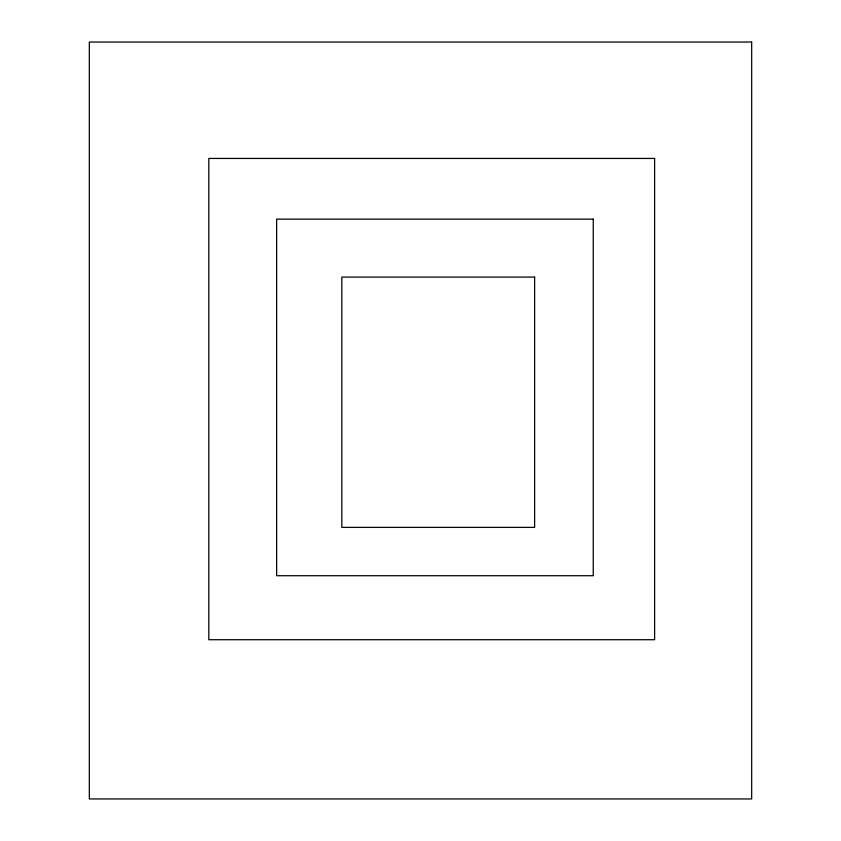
<?xml version="1.0" encoding="UTF-8"?>
<svg xmlns="http://www.w3.org/2000/svg" width="841" height="841" viewBox="0 0 841 841"><rect width="100%" height="100%" fill="white"/><g stroke="black" fill="none" stroke-linecap="round" stroke-linejoin="round"><path stroke-width="1.26" d="M751.675 42.05L89.325 42.05L89.325 798.95L751.675 798.95L751.675 42.05M654.613 158.434L208.81 158.434L208.81 639.717L654.613 639.717L654.613 158.434M593.252 219.133L276.636 219.133L276.636 575.717L593.252 575.717L593.252 219.133M534.634 277.088L341.824 277.088L341.824 527.391L534.634 527.391L534.634 277.088"/></g></svg>
